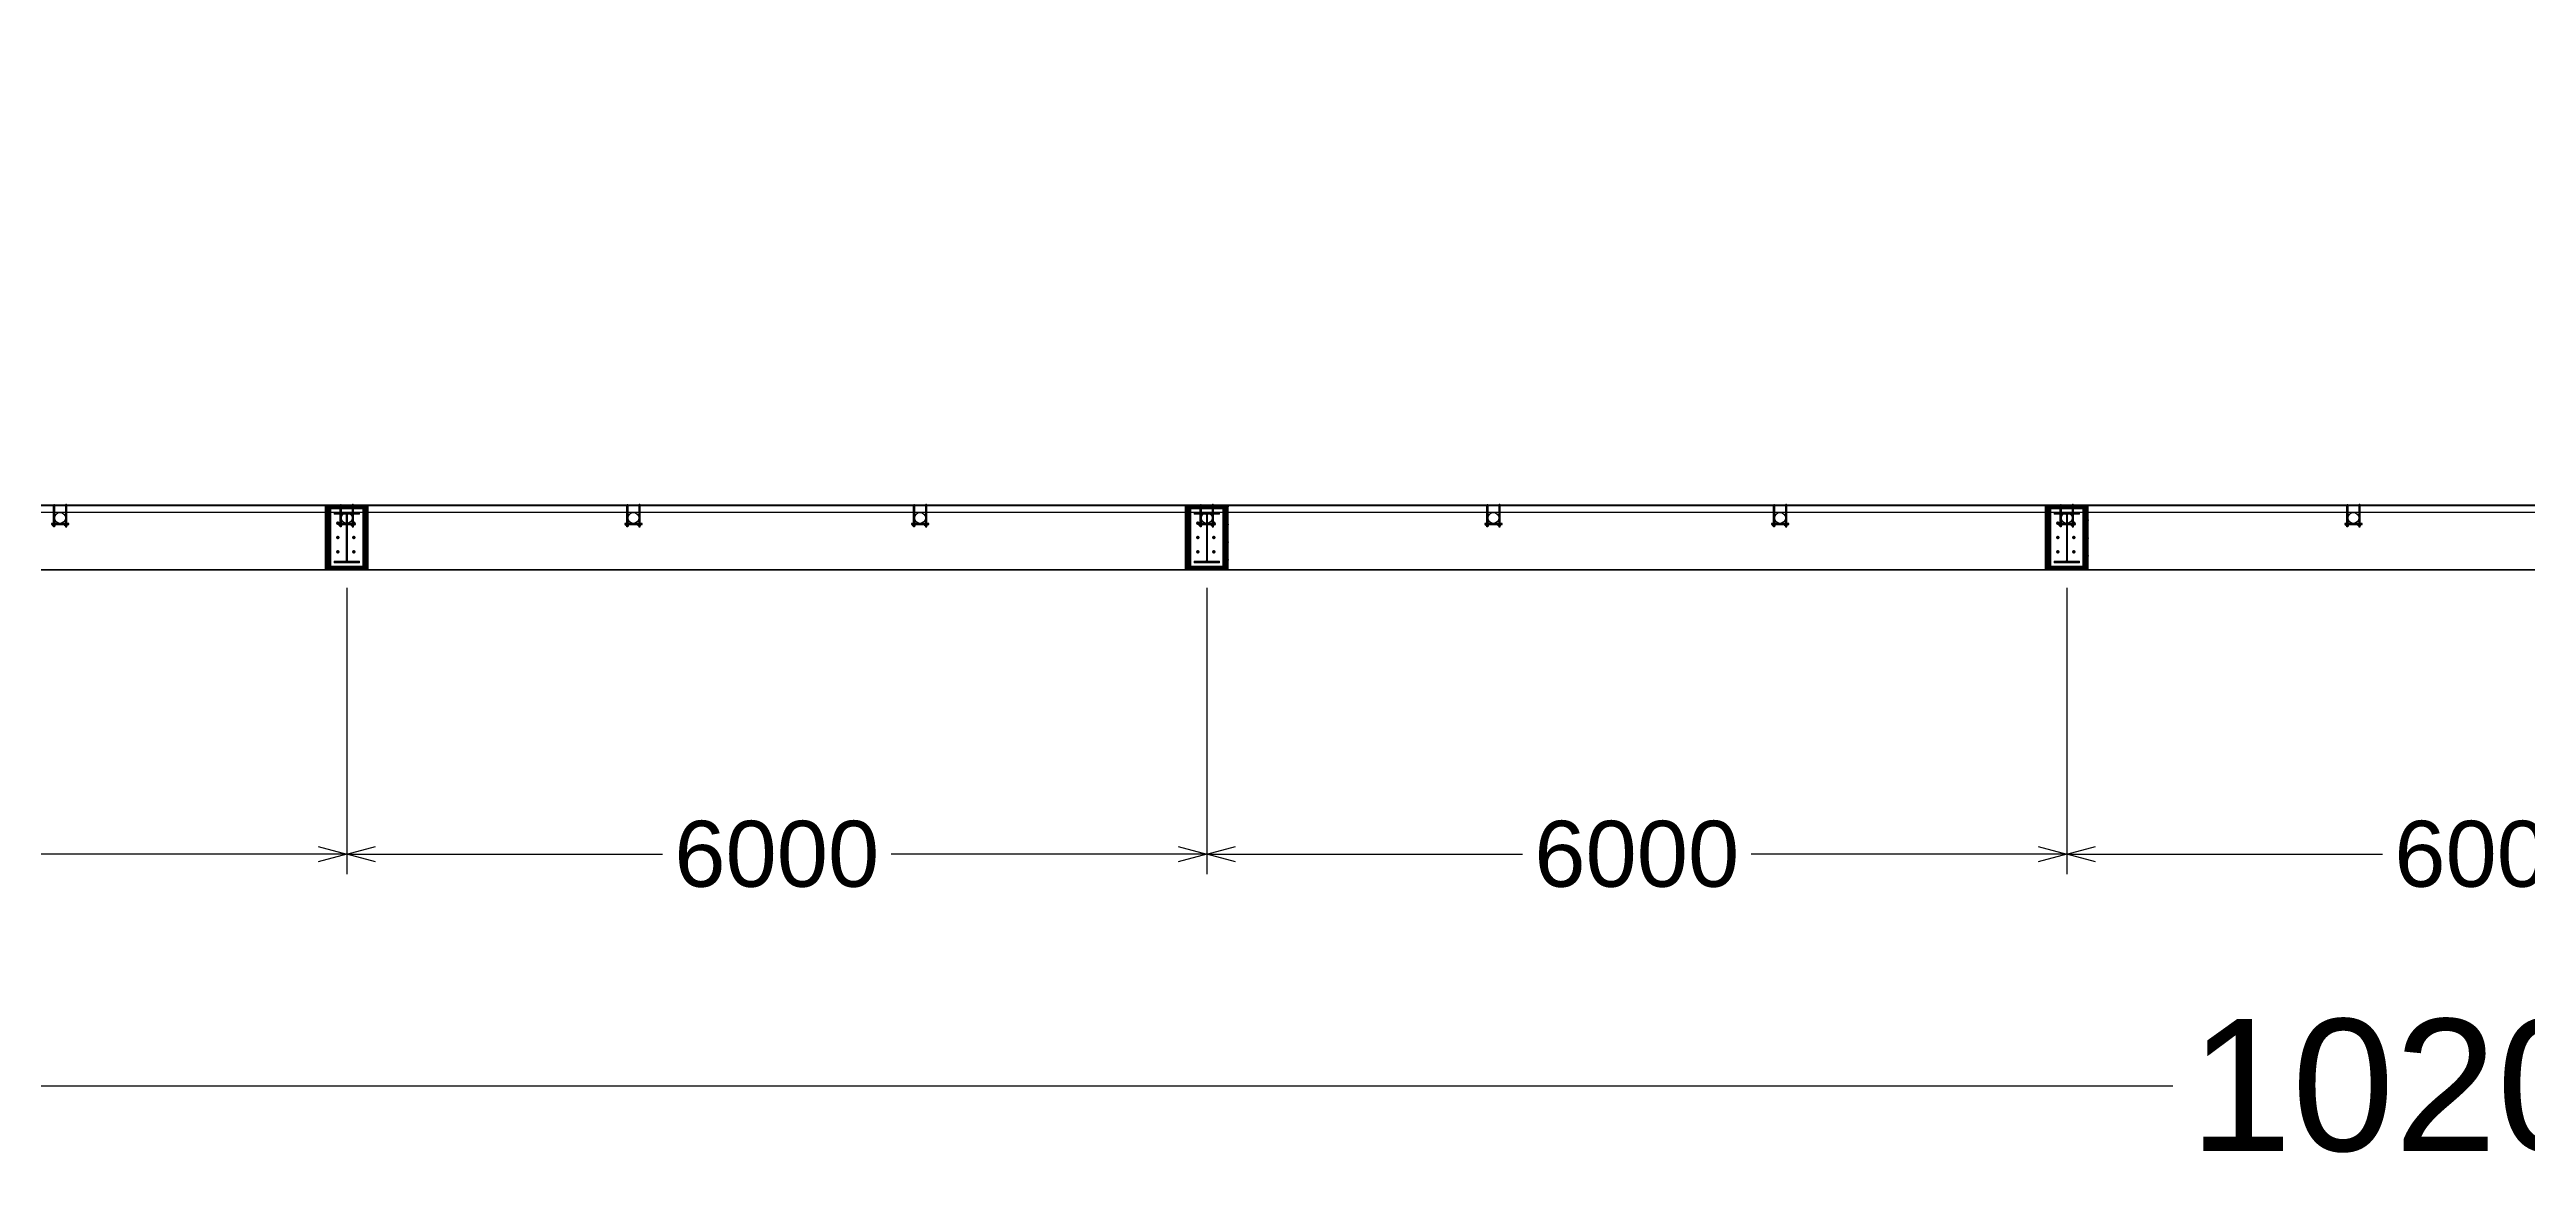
# Model space of a CAD drawing. Header units: millimetres. Extents: x -61993 to 642891, y -429158 to 50967.
# Drawn here: x 375319 to 392600, y -234146 to -226315 of the extents above; entities that cross this region are included whole.
import ezdxf

# ---------------------------------------------------------------- set-up
doc = ezdxf.new("R2010")
doc.units = ezdxf.units.MM
doc.linetypes.add('ACAD_ISO03W100', pattern=[30, 12, -18])
for name, color, linetype, lineweight in [('0.00', 252, 'Continuous', 0), ('0.05', 40, 'Continuous', 5), ('0.09', 172, 'Continuous', 9), ('WF 300 X 150', 43, 'Continuous', 0)]:
    doc.layers.add(name, color=color, linetype=linetype, lineweight=lineweight)
for name, color, linetype in [('DIM', 1, 'Continuous'), ('Railing', 7, 'Continuous'), ('Steel', 152, 'Continuous')]:
    doc.layers.add(name, color=color, linetype=linetype)
doc.styles.add('SANSERIF23', font='sanss___.ttf', dxfattribs={"height": 2.3})
doc.dimstyles.new('Sagoe_2K3_m', dxfattribs={"dimscale": 25, "dimtxt": 2.3, "dimasz": 1, "dimexe": 0.7, "dimexo": 0.625, "dimtad": 0, "dimlfac": 0.001, "dimzin": 1, "dimdsep": 46, "dimtxsty": 'SANSERIF23', "dimblk": 'OPEN30', "dimcen": 1, "dimclrd": 1, "dimclre": 1, "dimclrt": 152, "dimadec": 0, "dimazin": 0, "dimtfac": 1, "dimtofl": 0, "dimtmove": 1, "dimatfit": 3, "dimfxl": 1, "dimarcsym": 0})
pattern_1 = [(45, (1363.141, -798.975), (-8.838835, 8.838835), []), (45, (1371.98, -798.975), (-8.838835, 8.838835), [15.625, -3.125, 0, -3.125])]

# ---------------------------------------------------------------- blocks, each defined once
blk = doc.blocks.new('_Open30')
at = {"color": 0, "linetype": 'ByBlock', "lineweight": -2}
for p, q in [((-1, 0.268), (0, 0)), ((0, 0), (-1, -0.268)), ((0, 0), (-1, 0))]:
    blk.add_line(p, q, dxfattribs=at)
blk = doc.blocks.new('*D67')
at = {"layer": 'Defpoints', "color": 0, "transparency": 16777216}
for p in [(371393, -229944), (377393, -229944), (377393, -231927)]:
    blk.add_point(p, dxfattribs=at)
at = {"layer": 'DIM', "color": 1, "lineweight": -2, "transparency": 16777216}
for p, q in [((371393, -230069), (371393, -232067)), ((377393, -230069), (377393, -232067)), ((371593, -231927), (373595, -231927)), ((377193, -231927), (375191, -231927))]:
    blk.add_line(p, q, dxfattribs=at)
at = {"layer": 'DIM', "color": 1, "lineweight": -2, "transparency": 16777216, "xscale": 200, "yscale": 200, "zscale": 200, "rotation": 180}
blk.add_blockref('_Open30', (371393, -231927), dxfattribs=at)
at = {"layer": 'DIM', "color": 1, "lineweight": -2, "transparency": 16777216, "xscale": 200, "yscale": 200, "zscale": 200}
blk.add_blockref('_Open30', (377393, -231927), dxfattribs=at)
at = {"layer": 'DIM', "color": 152, "transparency": 16777216, "insert": (374393, -231927), "char_height": 460, "attachment_point": 5, "style": 'SANSERIF23'}
blk.add_mtext('6000', dxfattribs=at)
blk = doc.blocks.new('*D66')
at = {"layer": 'Defpoints', "color": 0, "transparency": 16777216}
for p in [(377393, -229944), (383393, -229944), (383393, -231927)]:
    blk.add_point(p, dxfattribs=at)
at = {"layer": 'DIM', "color": 1, "lineweight": -2, "transparency": 16777216}
for p, q in [((377393, -230069), (377393, -232067)), ((383393, -230069), (383393, -232067)), ((377593, -231927), (379595, -231927)), ((383193, -231927), (381191, -231927))]:
    blk.add_line(p, q, dxfattribs=at)
at = {"layer": 'DIM', "color": 1, "lineweight": -2, "transparency": 16777216, "xscale": 200, "yscale": 200, "zscale": 200, "rotation": 180}
blk.add_blockref('_Open30', (377393, -231927), dxfattribs=at)
at = {"layer": 'DIM', "color": 1, "lineweight": -2, "transparency": 16777216, "xscale": 200, "yscale": 200, "zscale": 200}
blk.add_blockref('_Open30', (383393, -231927), dxfattribs=at)
at = {"layer": 'DIM', "color": 152, "transparency": 16777216, "insert": (380393, -231927), "char_height": 460, "attachment_point": 5, "style": 'SANSERIF23'}
blk.add_mtext('6000', dxfattribs=at)
blk = doc.blocks.new('*D65')
at = {"layer": 'Defpoints', "color": 0, "transparency": 16777216}
for p in [(383393, -229944), (389393, -229944), (389393, -231927)]:
    blk.add_point(p, dxfattribs=at)
at = {"layer": 'DIM', "color": 1, "lineweight": -2, "transparency": 16777216}
for p, q in [((383393, -230069), (383393, -232067)), ((389393, -230069), (389393, -232067)), ((383593, -231927), (385595, -231927)), ((389193, -231927), (387191, -231927))]:
    blk.add_line(p, q, dxfattribs=at)
at = {"layer": 'DIM', "color": 1, "lineweight": -2, "transparency": 16777216, "xscale": 200, "yscale": 200, "zscale": 200, "rotation": 180}
blk.add_blockref('_Open30', (383393, -231927), dxfattribs=at)
at = {"layer": 'DIM', "color": 1, "lineweight": -2, "transparency": 16777216, "xscale": 200, "yscale": 200, "zscale": 200}
blk.add_blockref('_Open30', (389393, -231927), dxfattribs=at)
at = {"layer": 'DIM', "color": 152, "transparency": 16777216, "insert": (386393, -231927), "char_height": 460, "attachment_point": 5, "style": 'SANSERIF23'}
blk.add_mtext('6000', dxfattribs=at)
blk = doc.blocks.new('*D64')
at = {"layer": 'Defpoints', "color": 0, "transparency": 16777216}
for p in [(389393, -229944), (395393, -229944), (395393, -231927)]:
    blk.add_point(p, dxfattribs=at)
at = {"layer": 'DIM', "color": 1, "lineweight": -2, "transparency": 16777216}
for p, q in [((389393, -230069), (389393, -232067)), ((395393, -230069), (395393, -232067)), ((389593, -231927), (391595, -231927)), ((395193, -231927), (393191, -231927))]:
    blk.add_line(p, q, dxfattribs=at)
at = {"layer": 'DIM', "color": 1, "lineweight": -2, "transparency": 16777216, "xscale": 200, "yscale": 200, "zscale": 200, "rotation": 180}
blk.add_blockref('_Open30', (389393, -231927), dxfattribs=at)
at = {"layer": 'DIM', "color": 1, "lineweight": -2, "transparency": 16777216, "xscale": 200, "yscale": 200, "zscale": 200}
blk.add_blockref('_Open30', (395393, -231927), dxfattribs=at)
at = {"layer": 'DIM', "color": 152, "transparency": 16777216, "insert": (392393, -231927), "char_height": 460, "attachment_point": 5, "style": 'SANSERIF23'}
blk.add_mtext('6000', dxfattribs=at)
blk = doc.blocks.new('*D74')
at = {"layer": 'Defpoints', "color": 0, "transparency": 16777216}
for p in [(341393, -231532), (443393, -231532), (443393, -233543)]:
    blk.add_point(p, dxfattribs=at)
at = {"layer": 'DIM', "color": 1, "lineweight": -2, "transparency": 16777216}
for p, q in [((341393, -231782), (341393, -233823)), ((443393, -231782), (443393, -233823)), ((341793, -233543), (390133, -233543)), ((442993, -233543), (394653, -233543))]:
    blk.add_line(p, q, dxfattribs=at)
at = {"layer": 'DIM', "color": 1, "lineweight": -2, "transparency": 16777216, "xscale": 400, "yscale": 400, "zscale": 400, "rotation": 180}
blk.add_blockref('_Open30', (341393, -233543), dxfattribs=at)
at = {"layer": 'DIM', "color": 1, "lineweight": -2, "transparency": 16777216, "xscale": 400, "yscale": 400, "zscale": 400}
blk.add_blockref('_Open30', (443393, -233543), dxfattribs=at)
at = {"layer": 'DIM', "color": 152, "transparency": 16777216, "insert": (392393, -233543), "char_height": 920, "attachment_point": 5, "style": 'SANSERIF23'}
blk.add_mtext('102000', dxfattribs=at)
blk = doc.blocks.new('Steel Column')
at = {"layer": 'Steel'}
blk.add_lwpolyline([(150, -225), (150, 225), (-150, 225), (-150, -225)], close=True, dxfattribs=at)
blk = doc.blocks.new('*U147')
blk.add_blockref('Steel Column', (0, 0))
blk = doc.blocks.new('*U140')
at = {"color": 0, "linetype": 'ByBlock', "lineweight": -2, "transparency": 16777216}
for p in [(36000, -32700), (42000, -32700), (48000, -32700)]:
    blk.add_blockref('*U147', p, dxfattribs=at)
blk = doc.blocks.new('A$C085D16B7')
at = {"layer": '0.00', "ltscale": 0.5}
h = blk.add_hatch(dxfattribs=at)
h.set_pattern_fill('ANSI35', color=256, scale=50, style=0)
h.set_pattern_definition(pattern_1)
h.paths.add_polyline_path([(450, 288), (0, 288), (25, 250), (425, 250)])
h.paths.add_polyline_path([(425, 25), (25, 25), (0, -12), (450, -12)])
h = blk.add_hatch(dxfattribs=at)
h.set_pattern_fill('ANSI35', color=256, scale=50, style=0)
h.set_pattern_definition([(135, (-913.16, -798.975), (8.83883, 8.83883), []), (135, (-921.999, -798.975), (8.83883, 8.83883), [15.625, -3.125, 0, -3.125])])
h.paths.add_polyline_path([(0, 288), (25, 250), (25, 25), (0, -12)])
at = {"layer": '0.00'}
h = blk.add_hatch(dxfattribs=at)
h.set_pattern_fill('ANSI31', color=256, scale=30, angle=-90, style=0)
h.set_pattern_definition([(315, (619428.904, -11494.7824), (2.65165043, 2.65165043), [])])
edge = h.paths.add_edge_path()
edge.add_line((389, 225), (400, 225))
edge.add_line((400, 225), (400, 50))
edge.add_line((400, 50), (389, 50))
edge.add_line((389, 50), (389, 129))
edge.add_arc((384, 129), 5, 0, 90)
edge.add_line((384, 134), (66, 134))
edge.add_arc((66, 129), 5, 90, 180)
edge.add_line((61, 129), (61, 50))
edge.add_line((61, 50), (50, 50))
edge.add_line((50, 50), (50, 225))
edge.add_line((50, 225), (61, 225))
edge.add_line((61, 225), (61, 146))
edge.add_arc((66, 146), 5, 180, 270)
edge.add_line((66, 141), (384, 141))
edge.add_arc((384, 146), 5, -90, 0)
edge.add_line((389, 146), (389, 225))
at = {"layer": '0.00', "ltscale": 0.5}
h = blk.add_hatch(dxfattribs=at)
h.set_pattern_fill('ANSI35', color=256, scale=50, style=0)
h.set_pattern_definition(pattern_1)
h.paths.add_polyline_path([(450, 288), (425, 250), (425, 25), (450, -12)])
at = {"layer": '0.05', "ltscale": 0.5}
for points in [[(0, 288), (25, 250)], [(425, 250), (450, 288)], [(25, 25), (0, -12)], [(425, 25), (450, -12)]]:
    blk.add_lwpolyline(points, dxfattribs=at)
blk.add_lwpolyline([(0, -12), (450, -12), (450, 288), (0, 288)], close=True, dxfattribs=at)
at = {"layer": '0.05'}
blk.add_lwpolyline([(25, 250), (25, 25), (425, 25), (425, 250)], close=True, dxfattribs=at)
at = {"layer": '0.09'}
blk.add_lwpolyline([(389, 225), (400, 225), (400, 50), (389, 50), (389, 129, 0.414214), (384, 134), (66, 134, 0.414214), (61, 129), (61, 50), (50, 50), (50, 225), (61, 225), (61, 146, 0.414214), (66, 141), (384, 141, 0.414214), (389, 146)], format="xyb", close=True, dxfattribs=at)
at = {"layer": 'WF 300 X 150'}
for p, q in [((113, 200), (137, 200)), ((125, 212), (125, 188)), ((237, 200), (213, 200)), ((225, 212), (225, 188)), ((337, 200), (313, 200)), ((325, 212), (325, 188)), ((113, 88), (137, 88)), ((125, 76), (125, 99)), ((237, 88), (213, 88)), ((225, 76), (225, 99)), ((337, 88), (313, 88)), ((325, 76), (325, 99))]:
    blk.add_line(p, q, dxfattribs=at)
for centre in [(125, 200), (225, 200), (325, 200), (125, 88), (225, 88), (325, 88)]:
    blk.add_circle(centre, 9.55, dxfattribs=at)
blk = doc.blocks.new('*U141')
at = {"layer": '0.05', "ltscale": 0.5, "rotation": 89.99999999999999}
blk.add_blockref('A$C085D16B7', (138, -225), dxfattribs=at)
blk = doc.blocks.new('*U142')
at = {"color": 0, "linetype": 'ByBlock', "lineweight": -2, "transparency": 16777216}
for p in [(36000, 0), (42000, 0), (48000, 0)]:
    blk.add_blockref('*U141', p, dxfattribs=at)
blk = doc.blocks.new('*U113')
at = {"color": 42, "linetype": 'ACAD_ISO03W100', "ltscale": 0.01}
for p, q in [((46, 2046), (38, 2046)), ((46, 2038), (38, 2038)), ((46, 1962), (38, 1962)), ((46, 1954), (38, 1954)), ((46, 46), (38, 46)), ((46, 38), (38, 38)), ((46, -38), (38, -38)), ((46, -46), (38, -46))]:
    blk.add_line(p, q, dxfattribs=at)
at = {"color": 42}
for p, q in [((55, 2050), (47, 2050)), ((55, 2047), (47, 2047)), ((55, 2037), (47, 2037)), ((55, 2034), (47, 2034)), ((55, 1966), (47, 1966)), ((55, 1963), (47, 1963)), ((55, 1953), (47, 1953)), ((55, 1950), (47, 1950)), ((55, 2050), (55, 2034)), ((63, 2046), (55, 2046)), ((55, 2038), (63, 2038)), ((55, 1950), (55, 1966)), ((55, 1962), (63, 1962)), ((63, 1954), (55, 1954)), ((63, 2038), (63, 2046)), ((63, 1962), (63, 1954)), ((55, 50), (47, 50)), ((55, 47), (47, 47)), ((55, 37), (47, 37)), ((55, 34), (47, 34)), ((55, 50), (55, 34)), ((63, 46), (55, 46)), ((55, 38), (63, 38)), ((63, 38), (63, 46)), ((55, -34), (47, -34)), ((55, -37), (47, -37)), ((55, -47), (47, -47)), ((55, -50), (47, -50)), ((55, -50), (55, -34)), ((55, -38), (63, -38)), ((63, -46), (55, -46)), ((63, -38), (63, -46))]:
    blk.add_line(p, q, dxfattribs=at)
for points in [[(38, 2046), (-90, 2046, 1), (-90, 2038), (38, 2038)], [(38, 1954), (-90, 1954, -1), (-90, 1962), (38, 1962)], [(38, 46), (-90, 46, 1), (-90, 38), (38, 38)], [(38, -46), (-90, -46, -1), (-90, -38), (38, -38)]]:
    blk.add_lwpolyline(points, format="xyb", dxfattribs=at)
at = {"color": 160}
for points in [[(46, 2060), (38, 2060), (38, 1940), (46, 1940)], [(46, 60), (38, 60), (38, -60), (46, -60)]]:
    blk.add_lwpolyline(points, close=True, dxfattribs=at)
at = {"color": 42}
for points in [[(46, 2051), (47, 2051), (47, 2033), (46, 2033)], [(46, 1967), (47, 1967), (47, 1949), (46, 1949)], [(46, 51), (47, 51), (47, 33), (46, 33)], [(46, -33), (47, -33), (47, -51), (46, -51)]]:
    blk.add_lwpolyline(points, close=True, dxfattribs=at)
at = {"layer": 'Railing', "color": 1}
for p, q in [((-86, -60), (-86, 2060)), ((-38, 2060), (-38, -60))]:
    blk.add_line(p, q, dxfattribs=at)
at = {"layer": 'Railing', "color": 5}
for centre in [(0, 2000), (0, 0)]:
    blk.add_circle(centre, 38, dxfattribs=at)
blk = doc.blocks.new('*U143')
at = {"xscale": -1, "rotation": 270}
blk.add_blockref('*U113', (-1000, 15.5), dxfattribs=at)
blk = doc.blocks.new('*U144')
at = {"color": 0, "linetype": 'ByBlock', "lineweight": -2, "transparency": 16777216}
for p in [(32000, 0), (34000, 0), (36000, 0), (38000, 0), (40000, 0), (42000, 0), (44000, 0), (46000, 0), (48000, 0), (50000, 0)]:
    blk.add_blockref('*U143', p, dxfattribs=at)
blk = doc.blocks.new('DenahKandang 4 Row')
for p, q in [((-150, 225), (102150, 225)), ((-150, -225), (102150, -225))]:
    blk.add_line(p, q)
for points in [[(-150, 32925), (132150, 32925), (132150, -225), (-150, -225)], [(-150, 32475), (132150, 32475), (132150, 225), (-150, 225)]]:
    blk.add_lwpolyline(points, close=True)
for name, p in [('*U140', (0, 32700)), ('*U142', (0, 0))]:
    blk.add_blockref(name, p)
at = {"xscale": -1, "rotation": 180}
blk.add_blockref('*U144', (1000, 152.5), dxfattribs=at)

msp = doc.modelspace()

# ---------------------------------------------------------------- block references
msp.add_blockref('DenahKandang 4 Row', (341392.931, -229718.6))

# ---------------------------------------------------------------- dimensions: what is measured, and where the dimension line sits
at = {"layer": 'DIM'}
for base, p1, p2, override, picture, middle in [((377392.931, -231926.893), (371392.931, -229943.6), (377392.931, -229943.6), {"dimtxt": 2, "dimdec": 0, "dimlfac": 1}, '*D67', (374392.931, -231926.893)), ((383392.931, -231926.893), (377392.931, -229943.6), (383392.931, -229943.6), {"dimtxt": 2, "dimdec": 0, "dimlfac": 1}, '*D66', (380392.931, -231926.893)), ((389392.931, -231926.893), (383392.931, -229943.6), (389392.931, -229943.6), {"dimtxt": 2, "dimdec": 0, "dimlfac": 1}, '*D65', (386392.931, -231926.893)), ((395392.931, -231926.893), (389392.931, -229943.6), (395392.931, -229943.6), {"dimtxt": 2, "dimdec": 0, "dimlfac": 1}, '*D64', (392392.931, -231926.893)), ((443392.931, -233542.702), (341392.931, -231532.38), (443392.931, -231532.38), {"dimdec": 0, "dimlfac": 1}, '*D74', (392392.931, -233542.702))]:
    dim = msp.add_linear_dim(base=base, p1=p1, p2=p2, dimstyle='Sagoe_2K3_m', override=override, dxfattribs=at)
    dim.commit()
    dim.dimension.update_dxf_attribs({"geometry": picture, "text_midpoint": middle})

doc.saveas('drawing.dxf')
